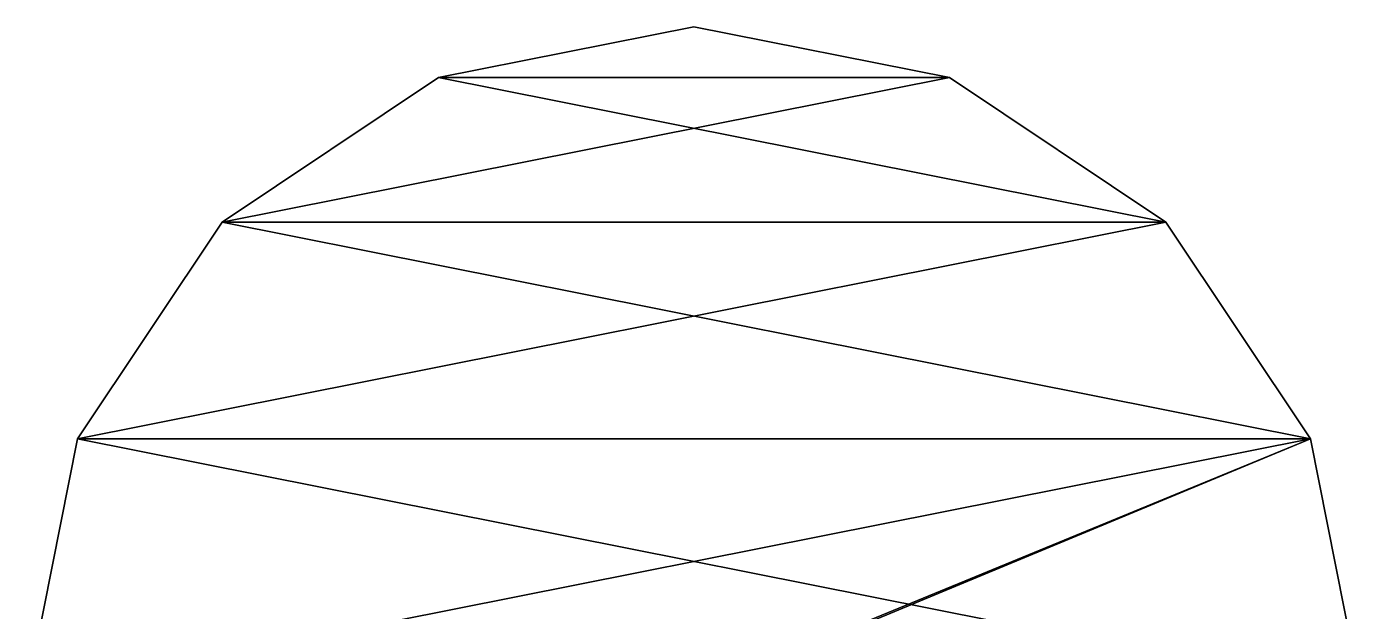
# Model space of a CAD drawing. Header units: inches. Extents: x -100 to 147, y -181 to 228.
# Drawn here: x -55.1 to 102.4, y 159.4 to 228.3 of the extents above; entities that cross this region are included whole.
import ezdxf

# ---------------------------------------------------------------- set-up
doc = ezdxf.new("R2010")
doc.units = ezdxf.units.IN
doc.header["$LTSCALE"] = 41.718519
doc.header["$MEASUREMENT"] = 0
for name, color, linetype in [('210', 7, 'CONTINUOUS'), ('211', 7, 'CONTINUOUS'), ('212', 7, 'CONTINUOUS')]:
    doc.layers.add(name, color=color, linetype=linetype)

msp = doc.modelspace()

# ---------------------------------------------------------------- linework, layer by layer
at = {"layer": '210', "color": 9, "linetype": 'Continuous', "true_color": 0xb1bdc9}
for points in [[(23.62, 228.35, -51.18), (-6.51, 222.35, -51.18), (53.76, 222.35, -51.18), (23.62, 228.35, -51.18)], [(-6.51, 222.35, -51.18), (-32.06, 205.28, -51.18), (53.76, 222.35, -51.18), (-6.51, 222.35, -51.18)], [(53.76, 222.35, -51.18), (-32.06, 205.28, -51.18), (79.3, 205.28, -51.18), (53.76, 222.35, -51.18)], [(-32.06, 205.28, -51.18), (-49.12, 179.74, -51.18), (79.3, 205.28, -51.18), (-32.06, 205.28, -51.18)], [(79.3, 205.28, -51.18), (-49.12, 179.74, -51.18), (96.37, 179.74, -51.18), (79.3, 205.28, -51.18)], [(-49.12, 179.74, -51.18), (-55.12, 149.61, -51.18), (96.37, 179.74, -51.18), (-49.12, 179.74, -51.18)], [(96.37, 179.74, -51.18), (-55.12, 149.61, -51.18), (23.62, 149.8, -51.18), (96.37, 179.74, -51.18)], [(23.82, 149.61, -51.18), (96.37, 179.74, -51.18), (23.62, 149.8, -51.18), (23.82, 149.61, -51.18)], [(102.36, 149.61, -51.18), (96.37, 179.74, -51.18), (23.82, 149.61, -51.18), (102.36, 149.61, -51.18)]]:
    msp.add_3dface(points, dxfattribs=at)
at = {"layer": '211', "color": 9, "linetype": 'Continuous', "true_color": 0xb1bdc9}
for points in [[(23.62, 228.35, -51.57), (53.76, 222.35, -51.57), (-6.51, 222.35, -51.57), (23.62, 228.35, -51.57)], [(-6.51, 222.35, -51.57), (79.3, 205.28, -51.57), (-32.06, 205.28, -51.57), (-6.51, 222.35, -51.57)], [(53.76, 222.35, -51.57), (79.3, 205.28, -51.57), (-6.51, 222.35, -51.57), (53.76, 222.35, -51.57)], [(-32.06, 205.28, -51.57), (96.37, 179.74, -51.57), (-49.12, 179.74, -51.57), (-32.06, 205.28, -51.57)], [(79.3, 205.28, -51.57), (96.37, 179.74, -51.57), (-32.06, 205.28, -51.57), (79.3, 205.28, -51.57)], [(102.36, 149.61, -51.57), (-55.12, 149.61, -51.57), (-49.12, 179.74, -51.57), (102.36, 149.61, -51.57)], [(96.37, 179.74, -51.57), (102.36, 149.61, -51.57), (-49.12, 179.74, -51.57), (96.37, 179.74, -51.57)]]:
    msp.add_3dface(points, dxfattribs=at)
at = {"layer": '212', "color": 9, "linetype": 'Continuous', "true_color": 0xb1bdc9}
for points in [[(-6.51, 222.35, -51.18), (23.62, 228.35, -51.18), (-6.51, 222.35, -51.57), (-6.51, 222.35, -51.18)], [(23.62, 228.35, -51.18), (23.62, 228.35, -51.57), (-6.51, 222.35, -51.57), (23.62, 228.35, -51.18)], [(23.62, 228.35, -51.18), (53.76, 222.35, -51.18), (23.62, 228.35, -51.57), (23.62, 228.35, -51.18)], [(53.76, 222.35, -51.18), (53.76, 222.35, -51.57), (23.62, 228.35, -51.57), (53.76, 222.35, -51.18)], [(-32.06, 205.28, -51.18), (-6.51, 222.35, -51.18), (-32.06, 205.28, -51.57), (-32.06, 205.28, -51.18)], [(-6.51, 222.35, -51.18), (-6.51, 222.35, -51.57), (-32.06, 205.28, -51.57), (-6.51, 222.35, -51.18)], [(53.76, 222.35, -51.18), (79.3, 205.28, -51.18), (53.76, 222.35, -51.57), (53.76, 222.35, -51.18)], [(79.3, 205.28, -51.18), (79.3, 205.28, -51.57), (53.76, 222.35, -51.57), (79.3, 205.28, -51.18)], [(-49.12, 179.74, -51.18), (-32.06, 205.28, -51.18), (-49.12, 179.74, -51.57), (-49.12, 179.74, -51.18)], [(-32.06, 205.28, -51.18), (-32.06, 205.28, -51.57), (-49.12, 179.74, -51.57), (-32.06, 205.28, -51.18)], [(79.3, 205.28, -51.18), (96.37, 179.74, -51.18), (79.3, 205.28, -51.57), (79.3, 205.28, -51.18)], [(96.37, 179.74, -51.18), (96.37, 179.74, -51.57), (79.3, 205.28, -51.57), (96.37, 179.74, -51.18)], [(-55.12, 149.61, -51.18), (-49.12, 179.74, -51.18), (-55.12, 149.61, -51.57), (-55.12, 149.61, -51.18)], [(-55.12, 149.61, -51.57), (-49.12, 179.74, -51.18), (-49.12, 179.74, -51.57), (-55.12, 149.61, -51.57)], [(96.37, 179.74, -51.18), (102.36, 149.61, -51.18), (96.37, 179.74, -51.57), (96.37, 179.74, -51.18)], [(102.36, 149.61, -51.18), (102.36, 149.61, -51.57), (96.37, 179.74, -51.57), (102.36, 149.61, -51.18)]]:
    msp.add_3dface(points, dxfattribs=at)

doc.saveas('drawing.dxf')
